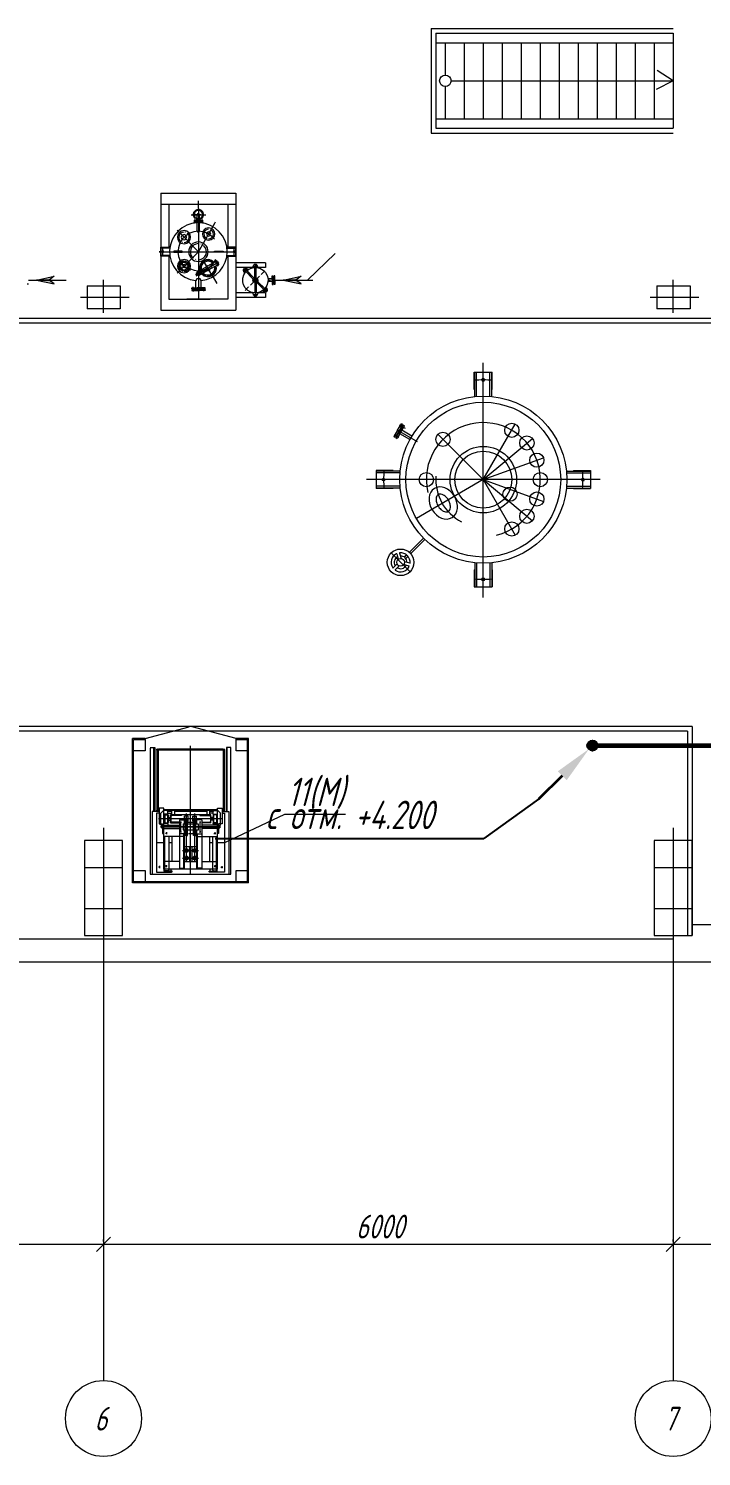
# Model space of a CAD drawing. Header units: millimetres. Extents: x 1337 to 8186, y 1899 to 5236.
# Drawn here: x 3874.8 to 3945.7, y 2524 to 2674.4 of the extents above; entities that cross this region are included whole.
import ezdxf

# ---------------------------------------------------------------- set-up
doc = ezdxf.new("R2010")
doc.units = ezdxf.units.MM
for name, color, linetype, lineweight in [('Линия связи (Вновь)', 3, 'Continuous', 60), ('Строительный', 251, 'Continuous', 13), ('Текст', 2, 'Continuous', 25), ('Элемент эл. схем', 7, 'Continuous', 35)]:
    doc.layers.add(name, color=color, linetype=linetype, lineweight=lineweight)
doc.styles.add('Simplex', font='simplex.shx', dxfattribs={"width": 0.7, "oblique": 15})

# ---------------------------------------------------------------- blocks, each defined once
blk = doc.blocks.new('A$C049F4C0A')
at = {"layer": 'Строительный', "ltscale": 100}
h = blk.add_hatch(color=256, dxfattribs=at)
h.paths.add_polyline_path([(174.44, 218.89), (175, 219.3), (173.11, 218.88)])
h.paths.add_polyline_path([(173.11, 218.88), (175, 218.47), (174.44, 218.87)])
h = blk.add_hatch(color=256, dxfattribs=at)
h.paths.add_polyline_path([(200.44, 218.89), (201, 219.3), (199.11, 218.88)])
h.paths.add_polyline_path([(199.11, 218.88), (201, 218.47), (200.44, 218.87)])
for p, q in [((214.68, 245.37), (214.68, 234.37)), ((214.68, 245.37), (240.18, 245.37)), ((215.18, 244.87), (215.18, 234.87)), ((215.18, 244.87), (240.18, 244.87)), ((215.18, 243.87), (240.18, 243.87)), ((216.18, 243.87), (216.18, 240.47)), ((218.18, 243.87), (218.18, 235.87)), ((220.18, 243.87), (220.18, 235.87)), ((222.18, 243.87), (222.18, 235.87)), ((224.18, 243.87), (224.18, 235.87)), ((226.18, 243.87), (226.18, 235.87)), ((228.18, 243.87), (228.18, 235.87)), ((230.18, 243.87), (230.18, 235.87)), ((232.18, 243.87), (232.18, 235.87)), ((234.18, 243.87), (234.18, 235.87)), ((236.18, 243.87), (236.18, 235.87)), ((238.18, 243.87), (238.18, 235.87)), ((240.18, 244.87), (240.18, 234.87)), ((240.18, 239.87), (238.49, 240.95)), ((216.18, 239.27), (216.18, 235.87)), ((216.78, 239.87), (240.18, 239.87)), ((240.18, 239.87), (238.4, 238.95)), ((215.18, 235.87), (240.18, 235.87)), ((215.18, 234.87), (240.18, 234.87)), ((214.68, 234.37), (240.18, 234.37)), ((186.23, 228.02), (186.23, 215.72)), ((186.23, 228.02), (194.13, 228.02)), ((190.18, 226.42), (190.18, 227.24)), ((194.13, 228.02), (194.13, 215.72)), ((186.23, 226.87), (194.13, 226.87)), ((187.07, 226.87), (187.07, 222.35)), ((189.41, 225.77), (190.97, 225.77)), ((190.43, 225.77), (189.54, 225.77)), ((190.05, 225.19), (190.05, 225.77)), ((190.18, 226.42), (190.18, 216.87)), ((190.3, 225.19), (190.3, 225.77)), ((193.28, 226.87), (193.28, 222.35)), ((187.92, 224.13), (190.18, 221.87)), ((190.63, 225.19), (189.73, 225.19)), ((189.73, 225.19), (189.73, 225.09)), ((189.73, 225.09), (190.63, 225.09)), ((189.73, 224.93), (189.73, 225.03)), ((189.73, 225.03), (190.63, 225.03)), ((190.63, 224.93), (189.73, 224.93)), ((190.05, 225.4), (189.77, 225.4)), ((189.91, 225.09), (189.93, 225.07)), ((189.91, 225.03), (189.93, 225.05)), ((190.43, 225.07), (189.93, 225.07)), ((189.93, 225.07), (189.93, 225.05)), ((190.43, 225.05), (189.93, 225.05)), ((190.05, 225.21), (190.05, 225.19)), ((190.05, 225.19), (190.05, 225.2)), ((190.3, 225.19), (190.05, 225.19)), ((190.05, 224.06), (190.05, 224.93)), ((190.3, 224.93), (190.05, 224.93)), ((190.18, 225.22), (190.18, 225.4)), ((190.18, 221.87), (191.9, 224.86)), ((190.3, 225.4), (190.58, 225.4)), ((190.3, 225.21), (190.3, 225.19)), ((190.3, 225.19), (190.3, 225.2)), ((190.3, 224.06), (190.3, 224.93)), ((190.45, 225.09), (190.43, 225.07)), ((190.43, 225.07), (190.43, 225.05)), ((190.45, 225.03), (190.43, 225.05)), ((190.63, 225.09), (190.63, 225.19)), ((190.63, 225.03), (190.63, 224.93)), ((191.25, 224.23), (191.25, 224.23)), ((191.43, 224.2), (191.4, 224.21)), ((191.9, 224.86), (191.99, 225.01)), ((188.46, 222.87), (188.49, 222.87)), ((188.66, 223.94), (188.66, 223.94)), ((188.85, 223.91), (188.82, 223.91)), ((190.18, 223.57), (190.18, 223.53)), ((190.18, 222.72), (190.18, 222.72)), ((190.48, 222.66), (190.43, 222.68)), ((191.07, 223.27), (191.1, 223.26)), ((186.43, 221.87), (186.03, 221.87)), ((186.03, 221.87), (194.13, 221.87)), ((186.23, 221.39), (186.23, 222.35)), ((186.23, 222.35), (187.17, 222.35)), ((187.17, 222.3), (186.23, 222.3)), ((187.16, 222.26), (186.23, 222.26)), ((187.16, 221.48), (186.23, 221.48)), ((187.17, 221.44), (186.23, 221.44)), ((187.17, 221.39), (186.23, 221.39)), ((186.43, 221.39), (186.43, 222.26)), ((187.07, 221.39), (187.07, 216.87)), ((188.48, 221.91), (187.58, 221.91)), ((187.58, 221.91), (187.58, 221.83)), ((187.58, 221.83), (188.48, 221.83)), ((190.18, 221.87), (187.92, 219.61)), ((188.48, 221.83), (188.48, 221.91)), ((189.88, 221.08), (189.92, 221.06)), ((191.88, 221.91), (192.78, 221.91)), ((191.88, 221.83), (191.88, 221.91)), ((192.78, 221.83), (191.88, 221.83)), ((192.78, 221.91), (192.78, 221.83)), ((194.13, 222.35), (193.18, 222.35)), ((193.62, 221.39), (193.18, 221.39)), ((193.18, 221.39), (194.13, 221.39)), ((193.19, 222.3), (194.13, 222.3)), ((193.19, 222.26), (194.13, 222.26)), ((193.19, 221.48), (194.13, 221.48)), ((193.19, 221.44), (194.13, 221.44)), ((193.28, 221.39), (193.28, 216.87)), ((193.93, 221.48), (193.93, 222.26)), ((194.13, 221.39), (194.13, 222.35)), ((194.13, 221.39), (194.13, 221.78)), ((201.68, 218.87), (204.57, 221.68)), ((188.46, 219.83), (188.49, 219.83)), ((188.66, 220.9), (188.66, 220.9)), ((188.85, 220.87), (188.82, 220.87)), ((189.9, 219.4), (192.32, 220.8)), ((189.96, 219.49), (190.13, 219.59)), ((190.13, 219.59), (189.96, 219.49)), ((191.41, 220.5), (189.99, 219.69)), ((190.05, 219.59), (189.99, 219.69)), ((190.05, 219.59), (190.13, 219.64)), ((190.39, 219.4), (190.13, 219.85)), ((191.61, 220.16), (190.19, 219.34)), ((190.35, 219.72), (191.06, 220.13)), ((190.71, 219.93), (190.35, 219.72)), ((190.4, 219.64), (191.11, 220.04)), ((191.72, 219.2), (190.69, 220.98)), ((191.17, 220.39), (190.96, 220.27)), ((190.96, 220.27), (190.97, 220.25)), ((190.97, 220.32), (191.12, 220.41)), ((190.97, 220.3), (191.14, 220.41)), ((191.03, 220.34), (190.97, 220.3)), ((190.97, 220.32), (190.97, 220.3)), ((190.97, 220.3), (190.98, 220.28)), ((191.06, 220.19), (191.05, 220.18)), ((191.05, 220.18), (191.05, 220.16)), ((191.05, 220.16), (191.05, 220.15)), ((191.05, 220.15), (191.12, 220.03)), ((191.08, 220.19), (191.06, 220.19)), ((191.1, 220.19), (191.08, 220.19)), ((191.11, 220.18), (191.1, 220.19)), ((191.11, 220.18), (191.17, 220.06)), ((191.17, 220.06), (191.11, 220.18)), ((191.12, 220.41), (191.14, 220.41)), ((191.12, 220.03), (191.13, 220.02)), ((191.13, 220.02), (191.15, 220.01)), ((191.14, 220.41), (191.15, 220.38)), ((191.15, 220.01), (191.16, 220.02)), ((191.16, 220.02), (191.17, 220.03)), ((191.17, 220.39), (191.19, 220.37)), ((191.18, 220.04), (191.17, 220.06)), ((191.17, 220.03), (191.18, 220.04)), ((191.18, 219.88), (191.17, 219.9)), ((191.39, 220.01), (191.18, 219.88)), ((191.18, 219.88), (191.4, 220)), ((191.25, 219.91), (191.18, 219.88)), ((191.18, 219.88), (191.18, 219.88)), ((191.26, 219.86), (191.23, 219.9)), ((191.26, 219.86), (191.38, 219.93)), ((191.27, 219.86), (191.26, 219.86)), ((191.32, 219.94), (191.27, 219.92)), ((191.27, 219.9), (191.34, 219.94)), ((191.27, 219.92), (191.27, 219.91)), ((191.27, 219.86), (191.37, 219.92)), ((191.27, 219.91), (191.27, 219.9)), ((191.27, 219.9), (191.27, 219.9)), ((191.27, 219.9), (191.28, 219.9)), ((191.28, 219.9), (191.33, 219.93)), ((191.33, 219.95), (191.32, 219.94)), ((191.33, 219.94), (191.33, 219.95)), ((191.33, 219.93), (191.33, 219.94)), ((191.33, 219.93), (191.33, 219.93)), ((191.35, 219.97), (191.38, 219.93)), ((191.36, 220.47), (192.12, 220.91)), ((191.38, 219.93), (191.37, 219.92)), ((191.4, 220), (191.38, 220.03)), ((191.56, 220.13), (192.31, 220.56)), ((192.05, 220.93), (191.87, 220.83)), ((192.08, 220.92), (191.87, 220.79)), ((191.87, 220.83), (191.88, 220.84)), ((191.89, 220.8), (191.87, 220.83)), ((191.87, 220.79), (191.88, 220.77)), ((191.88, 220.84), (192.03, 220.93)), ((192.24, 220.39), (191.94, 220.91)), ((192.03, 220.93), (192.05, 220.93)), ((192.18, 220.81), (192.04, 220.73)), ((192.11, 220.61), (192.04, 220.73)), ((192.04, 220.73), (192.12, 220.59)), ((192.05, 220.93), (192.06, 220.9)), ((192.18, 220.79), (192.05, 220.71)), ((192.08, 220.92), (192.09, 220.9)), ((192.09, 220.41), (192.08, 220.43)), ((192.31, 220.53), (192.09, 220.4)), ((192.3, 220.53), (192.09, 220.41)), ((192.09, 220.4), (192.09, 220.41)), ((192.1, 220.62), (192.11, 220.61)), ((192.12, 220.75), (192.11, 220.76)), ((192.25, 220.69), (192.11, 220.61)), ((192.11, 220.6), (192.21, 220.65)), ((192.18, 220.81), (192.12, 220.91)), ((192.26, 220.67), (192.12, 220.59)), ((192.14, 220.77), (192.13, 220.78)), ((192.17, 220.39), (192.14, 220.43)), ((192.17, 220.43), (192.25, 220.47)), ((192.17, 220.39), (192.29, 220.46)), ((192.18, 220.38), (192.17, 220.39)), ((192.25, 220.69), (192.18, 220.79)), ((192.18, 220.64), (192.18, 220.65)), ((192.23, 220.47), (192.18, 220.44)), ((192.18, 220.44), (192.18, 220.44)), ((192.18, 220.44), (192.18, 220.43)), ((192.18, 220.38), (192.28, 220.44)), ((192.18, 220.43), (192.18, 220.42)), ((192.18, 220.42), (192.19, 220.42)), ((192.19, 220.42), (192.24, 220.45)), ((192.21, 220.65), (192.21, 220.64)), ((192.24, 220.47), (192.23, 220.47)), ((192.24, 220.46), (192.24, 220.47)), ((192.24, 220.47), (192.24, 220.47)), ((192.24, 220.45), (192.24, 220.46)), ((192.31, 220.56), (192.26, 220.67)), ((192.26, 220.5), (192.29, 220.46)), ((192.29, 220.46), (192.28, 220.44)), ((192.3, 220.53), (192.29, 220.55)), ((192.29, 220.55), (192.31, 220.53)), ((197.25, 220.71), (194.13, 220.71)), ((197.25, 220.21), (194.13, 220.21)), ((194.95, 219.88), (194.92, 219.85)), ((194.92, 219.85), (195.01, 219.76)), ((194.93, 219.94), (195.02, 220.03)), ((195.02, 219.86), (194.93, 219.94)), ((194.95, 219.92), (194.93, 219.9)), ((194.93, 219.9), (195.06, 219.77)), ((194.94, 219.87), (194.93, 219.89)), ((195.23, 219.82), (194.94, 220.11)), ((194.94, 219.78), (195.08, 219.92)), ((195.05, 220.1), (194.95, 220)), ((194.97, 219.98), (194.95, 220)), ((194.96, 219.84), (195, 219.81)), ((195, 219.67), (194.96, 219.8)), ((195.06, 219.61), (195, 219.67)), ((195.01, 219.76), (195.04, 219.79)), ((195.1, 220.12), (195.02, 220.03)), ((195.02, 219.86), (195.1, 219.77)), ((195.05, 220.1), (195.07, 220.08)), ((195.06, 219.77), (195.08, 219.79)), ((195.19, 220.03), (195.1, 220.12)), ((195.1, 219.77), (195.19, 219.86)), ((195.11, 219.95), (195.11, 219.95)), ((195.13, 220.1), (195.15, 220.11)), ((195.14, 219.98), (195.27, 220.11)), ((195.92, 219.03), (195.14, 219.81)), ((195.15, 220.11), (195.27, 219.99)), ((195.38, 220.04), (195.16, 220.11)), ((195.19, 220.03), (195.28, 219.94)), ((195.28, 219.94), (195.19, 219.86)), ((195.24, 219.91), (196.02, 219.13)), ((195.27, 219.99), (195.26, 219.97)), ((195.33, 219.72), (195.32, 219.72)), ((195.44, 219.99), (195.38, 220.04)), ((195.8, 219.25), (195.42, 219.63)), ((195.91, 220.26), (196.02, 220.47)), ((195.91, 220.39), (196.45, 220.39)), ((195.91, 220.18), (195.91, 220.26)), ((196.07, 220.18), (196.08, 220.19)), ((196.07, 220.17), (196.07, 220.18)), ((196.07, 220.17), (196.07, 220.16)), ((196.07, 220.15), (196.07, 220.16)), ((196.08, 220.13), (196.07, 220.15)), ((196.08, 220.19), (196.09, 220.2)), ((196.09, 220.12), (196.08, 220.13)), ((196.08, 220.13), (196.08, 220.13)), ((196.09, 220.2), (196.09, 220.21)), ((196.09, 220.21), (196.11, 220.21)), ((196.11, 220.12), (196.09, 220.12)), ((196.18, 220.21), (196.11, 220.21)), ((196.11, 219.03), (196.11, 220.12)), ((196.18, 220.12), (196.11, 220.12)), ((196.18, 220.6), (196.18, 220.21)), ((196.18, 220.21), (196.25, 220.21)), ((196.25, 220.12), (196.18, 220.12)), ((196.18, 220.07), (196.18, 220.08)), ((196.18, 219.94), (196.18, 219.4)), ((196.25, 220.21), (196.26, 220.21)), ((196.25, 219.03), (196.25, 220.12)), ((196.26, 220.21), (196.27, 220.2)), ((196.27, 220.2), (196.28, 220.19)), ((196.28, 220.19), (196.28, 220.18)), ((196.28, 220.18), (196.28, 220.17)), ((196.28, 220.17), (196.28, 220.16)), ((196.44, 220.26), (196.33, 220.47)), ((196.44, 220.18), (196.44, 220.26)), ((197.16, 219.85), (196.79, 219.48)), ((197.25, 220.71), (197.25, 220.21)), ((172.15, 218.5), (172.29, 218.5)), ((172.28, 218.87), (176.23, 218.87)), ((173.11, 218.88), (175, 219.3)), ((174.44, 218.89), (173.11, 218.88)), ((173.11, 218.88), (173.12, 218.87)), ((174.44, 218.87), (173.11, 218.88)), ((173.11, 218.88), (175, 218.47)), ((175, 219.3), (174.44, 218.89)), ((175, 219.3), (174.44, 218.89)), ((175, 218.47), (174.44, 218.87)), ((175, 218.47), (174.44, 218.87)), ((178.45, 218.27), (181.95, 218.27)), ((178.45, 218.27), (178.45, 215.87)), ((180.18, 215.43), (180.18, 218.91)), ((181.95, 218.27), (181.95, 215.87)), ((189.48, 217.96), (189.48, 218.06)), ((189.48, 218.06), (190.05, 218.06)), ((189.48, 218.06), (190.29, 218.06)), ((189.63, 217.86), (189.63, 218.17)), ((189.9, 219.52), (189.89, 219.51)), ((189.89, 219.51), (189.89, 219.49)), ((189.89, 219.49), (189.89, 219.48)), ((189.89, 219.48), (189.96, 219.36)), ((189.89, 218.06), (189.89, 218.84)), ((189.92, 219.52), (189.9, 219.52)), ((189.93, 219.52), (189.92, 219.52)), ((189.94, 219.51), (189.93, 219.52)), ((190.01, 219.39), (189.94, 219.51)), ((189.96, 219.36), (189.97, 219.34)), ((189.97, 219.34), (189.99, 219.34)), ((189.99, 219.34), (190, 219.34)), ((190, 219.34), (190.01, 219.36)), ((190.01, 219.4), (190.18, 219.5)), ((190.02, 219.37), (190.01, 219.39)), ((190.01, 219.36), (190.02, 219.37)), ((190.88, 218.06), (190.06, 218.06)), ((190.14, 219.43), (190.22, 219.48)), ((190.19, 219.34), (190.14, 219.43)), ((190.18, 219.05), (190.18, 219.05)), ((190.88, 218.06), (190.3, 218.06)), ((190.46, 218.06), (190.46, 218.84)), ((190.73, 217.71), (190.73, 218.12)), ((190.88, 217.96), (190.88, 218.06)), ((191.72, 219.2), (192.11, 218.53)), ((195.46, 218.16), (195.09, 217.79)), ((195.56, 218.25), (195.56, 218.25)), ((196.03, 218.72), (195.65, 218.35)), ((195.89, 219.15), (195.89, 219.15)), ((195.92, 219.03), (195.92, 219.02)), ((195.92, 219.02), (195.93, 219.02)), ((195.93, 219.02), (195.93, 219.01)), ((196.37, 218.68), (195.99, 219.06)), ((196.03, 219.12), (196.02, 219.13)), ((196.02, 219.13), (196.02, 219.13)), ((196.04, 219.12), (196.03, 219.12)), ((196.04, 219.12), (196.07, 219.12)), ((196.07, 218.7), (196.04, 218.73)), ((196.07, 219.12), (196.11, 219.12)), ((196.11, 218.68), (196.07, 218.7)), ((196.08, 219.12), (196.11, 219.13)), ((196.11, 218.71), (196.11, 217.62)), ((196.13, 218.82), (196.13, 218.82)), ((196.18, 219.27), (196.18, 219.27)), ((196.18, 219.14), (196.18, 218.6)), ((196.18, 218.47), (196.18, 218.47)), ((196.18, 218.33), (196.18, 217.8)), ((196.6, 219.29), (196.22, 218.91)), ((196.25, 219.07), (196.29, 219.04)), ((196.25, 218.71), (196.25, 217.62)), ((196.28, 218.62), (196.25, 218.61)), ((196.28, 218.62), (196.25, 218.62)), ((196.31, 218.62), (196.28, 218.62)), ((196.29, 219.04), (196.32, 219.01)), ((196.31, 218.62), (196.32, 218.62)), ((196.32, 218.62), (196.33, 218.62)), ((196.33, 218.62), (196.34, 218.61)), ((196.34, 218.61), (197.07, 217.88)), ((196.43, 218.73), (196.43, 218.74)), ((196.43, 218.72), (196.43, 218.73)), ((196.44, 218.71), (196.43, 218.72)), ((197.17, 217.98), (196.44, 218.71)), ((196.46, 218.59), (196.46, 218.59)), ((196.93, 218.11), (196.56, 218.49)), ((196.69, 219.39), (196.69, 219.39)), ((197.29, 218.13), (197.35, 218.07)), ((197.35, 218.07), (197.42, 217.85)), ((197.48, 218.87), (197.75, 218.87)), ((197.96, 219.01), (197.51, 219.01)), ((197.96, 218.73), (197.51, 218.73)), ((197.88, 218.87), (197.88, 218.87)), ((197.93, 218.5), (198.07, 218.5)), ((197.95, 219.24), (198.06, 219.24)), ((197.96, 218.87), (197.96, 219.32)), ((197.96, 219.32), (198.05, 219.32)), ((197.96, 218.87), (197.96, 218.42)), ((197.96, 218.42), (198.05, 218.42)), ((198.01, 218.87), (198.28, 218.87)), ((198.05, 219.32), (198.05, 218.87)), ((198.09, 219.17), (198.05, 219.21)), ((198.05, 218.42), (198.05, 218.87)), ((198.09, 218.57), (198.05, 218.53)), ((198.11, 219.17), (198.09, 219.17)), ((198.09, 219.17), (198.09, 218.87)), ((198.09, 218.57), (198.09, 218.87)), ((198.11, 218.57), (198.09, 218.57)), ((198.1, 219.24), (198.1, 219.24)), ((198.14, 219.21), (198.11, 219.17)), ((198.11, 219.17), (198.11, 218.87)), ((198.11, 218.57), (198.11, 218.87)), ((198.14, 218.53), (198.11, 218.57)), ((198.11, 218.5), (198.11, 218.5)), ((198.23, 219.32), (198.14, 219.32)), ((198.14, 219.32), (198.14, 218.87)), ((198.14, 219.24), (198.25, 219.24)), ((198.14, 218.42), (198.14, 218.87)), ((198.23, 218.42), (198.14, 218.42)), ((198.15, 218.5), (198.29, 218.5)), ((198.23, 218.87), (198.23, 219.32)), ((198.23, 218.87), (198.23, 218.42)), ((198.28, 218.87), (202.23, 218.87)), ((199.11, 218.88), (201, 219.3)), ((200.44, 218.89), (199.11, 218.88)), ((199.11, 218.88), (199.12, 218.87)), ((200.44, 218.87), (199.11, 218.88)), ((199.11, 218.88), (201, 218.47)), ((201, 219.3), (200.44, 218.89)), ((201, 219.3), (200.44, 218.89)), ((201, 218.47), (200.44, 218.87)), ((201, 218.47), (200.44, 218.87)), ((238.45, 218.27), (241.95, 218.27)), ((238.45, 218.27), (238.45, 215.87)), ((240.18, 215.43), (240.18, 218.91)), ((241.95, 218.27), (241.95, 215.87)), ((177.76, 217.07), (182.89, 217.07)), ((187.07, 216.87), (191.4, 216.87)), ((193.28, 216.87), (188.96, 216.87)), ((190.18, 217.96), (189.48, 217.96)), ((190.18, 217.88), (189.48, 217.88)), ((189.48, 217.88), (189.48, 217.78)), ((189.48, 217.78), (190.29, 217.78)), ((189.63, 217.98), (189.63, 217.67)), ((189.7, 217.96), (189.73, 217.93)), ((189.7, 217.88), (189.73, 217.91)), ((189.73, 217.91), (189.73, 217.93)), ((190.63, 217.93), (189.73, 217.93)), ((189.73, 217.91), (190.27, 217.91)), ((190.88, 217.78), (190.06, 217.78)), ((190.63, 217.91), (190.08, 217.91)), ((190.18, 217.96), (190.88, 217.96)), ((190.18, 217.88), (190.88, 217.88)), ((190.66, 217.96), (190.63, 217.93)), ((190.63, 217.91), (190.63, 217.93)), ((190.66, 217.88), (190.63, 217.91)), ((190.88, 217.88), (190.88, 217.78)), ((197.25, 217.53), (194.13, 217.53)), ((197.25, 217.03), (194.13, 217.03)), ((195.91, 217.56), (195.91, 217.48)), ((195.91, 217.48), (196.02, 217.27)), ((195.91, 217.35), (196.45, 217.35)), ((196.11, 217.62), (196.18, 217.62)), ((196.18, 217.66), (196.18, 217.66)), ((196.18, 217.62), (196.25, 217.62)), ((196.18, 217.53), (196.18, 217.13)), ((196.18, 217.53), (196.25, 217.53)), ((196.25, 217.62), (196.26, 217.62)), ((196.26, 217.53), (196.25, 217.53)), ((196.26, 217.62), (196.27, 217.61)), ((196.27, 217.54), (196.26, 217.53)), ((196.27, 217.61), (196.28, 217.6)), ((196.28, 217.55), (196.27, 217.54)), ((196.28, 217.6), (196.28, 217.59)), ((196.28, 217.59), (196.28, 217.58)), ((196.28, 217.57), (196.28, 217.58)), ((196.28, 217.57), (196.28, 217.55)), ((196.28, 217.55), (196.28, 217.55)), ((196.45, 217.48), (196.34, 217.27)), ((196.45, 217.56), (196.45, 217.48)), ((196.92, 217.75), (196.97, 217.7)), ((196.97, 217.7), (197.2, 217.63)), ((197.03, 218.02), (197.03, 218.02)), ((197.06, 217.61), (197.44, 217.99)), ((197.07, 217.88), (197.08, 217.87)), ((197.08, 217.87), (197.08, 217.86)), ((197.08, 217.86), (197.08, 217.84)), ((197.09, 217.75), (197.13, 217.91)), ((197.21, 217.64), (197.09, 217.75)), ((197.42, 217.63), (197.12, 217.92)), ((197.13, 217.91), (197.29, 217.95)), ((197.18, 217.97), (197.17, 217.98)), ((197.19, 217.97), (197.18, 217.97)), ((197.21, 217.97), (197.19, 217.97)), ((197.37, 217.68), (197.21, 217.64)), ((197.25, 217.53), (197.25, 217.03)), ((197.29, 217.95), (197.41, 217.84)), ((197.41, 217.84), (197.37, 217.68)), ((237.76, 217.07), (242.89, 217.07)), ((181.95, 215.87), (178.45, 215.87)), ((186.23, 215.72), (194.13, 215.72)), ((241.95, 215.87), (238.45, 215.87)), ((99.68, 214.37), (283.68, 214.37)), ((100.18, 214.87), (284.18, 214.87)), ((219.23, 207.37), (219.23, 209.17)), ((219.23, 209.17), (221.13, 209.17)), ((219.28, 206.62), (219.28, 209.17)), ((219.48, 206.62), (219.48, 209.17)), ((220.18, 185.46), (220.18, 210.16)), ((220.88, 206.62), (220.88, 209.17)), ((221.08, 206.62), (221.08, 209.17)), ((221.13, 207.37), (221.13, 209.17)), ((219.23, 207.37), (219.28, 207.37)), ((221.08, 207.37), (221.13, 207.37)), ((221.08, 207.37), (221.13, 207.37)), ((211.16, 203.08), (210.77, 202.4)), ((211.49, 203.33), (210.91, 202.32)), ((211.6, 203.38), (210.97, 202.29)), ((211.53, 203.31), (211.1, 202.58)), ((211.16, 203.08), (211.55, 203.75)), ((211.16, 203.08), (213.21, 201.89)), ((211.33, 203.64), (211.96, 203.28)), ((211.39, 202.69), (211.89, 203.55)), ((211.49, 203.33), (211.69, 203.67)), ((211.53, 203.31), (211.49, 203.33)), ((211.53, 203.31), (211.56, 203.37)), ((211.69, 203.67), (211.55, 203.75)), ((211.6, 203.38), (211.56, 203.37)), ((211.6, 203.39), (211.75, 203.64)), ((211.6, 203.38), (211.6, 203.39)), ((212.67, 202.46), (211.61, 203.07)), ((211.75, 203.64), (211.89, 203.55)), ((220.18, 197.87), (223.55, 203.71)), ((210.91, 202.32), (210.77, 202.4)), ((210.86, 202.59), (211.28, 202.34)), ((210.97, 202.29), (211.11, 202.21)), ((211.11, 202.54), (211.1, 202.58)), ((211.39, 202.69), (211.11, 202.21)), ((211.14, 202.64), (211.11, 202.66)), ((212.45, 202.08), (211.39, 202.69)), ((220.18, 197.87), (215.4, 202.64)), ((220.18, 197.87), (225.35, 202.21)), ((220.18, 197.87), (226.52, 200.18)), ((210.68, 198.82), (208.88, 198.82)), ((208.88, 198.82), (208.88, 196.92)), ((211.42, 198.77), (208.88, 198.77)), ((211.42, 198.57), (208.88, 198.57)), ((210.68, 198.82), (210.68, 198.77)), ((228.93, 198.77), (231.48, 198.77)), ((228.93, 198.57), (231.48, 198.57)), ((229.68, 198.82), (231.48, 198.82)), ((229.68, 198.82), (229.68, 198.77)), ((231.48, 198.82), (231.48, 196.92)), ((232.48, 197.87), (207.88, 197.87)), ((211.42, 197.17), (208.88, 197.17)), ((220.18, 197.87), (213.13, 193.78)), ((220.18, 197.87), (226.52, 195.56)), ((220.18, 197.87), (225.35, 193.53)), ((220.18, 197.87), (223.55, 192.02)), ((228.93, 197.17), (231.48, 197.17)), ((211.42, 196.97), (208.88, 196.97)), ((210.68, 196.92), (208.88, 196.92)), ((210.68, 196.97), (210.68, 196.92)), ((228.93, 196.97), (231.48, 196.97)), ((229.68, 196.97), (229.68, 196.92)), ((229.68, 196.92), (231.48, 196.92)), ((212.39, 190.22), (213.88, 191.72)), ((212.53, 190.08), (214.03, 191.58)), ((210.48, 190.15), (212.46, 188.17)), ((211.08, 190.05), (211.23, 189.48)), ((211.37, 190.13), (211.52, 189.56)), ((211.87, 189.7), (212.1, 189.94)), ((212.01, 189.56), (212.25, 189.8)), ((210.69, 188.59), (211.1, 189.01)), ((210.9, 188.38), (211.32, 188.8)), ((212.36, 188.77), (211.79, 188.92)), ((212.44, 189.06), (211.87, 189.21)), ((219.23, 188.37), (219.23, 186.57)), ((219.23, 188.37), (219.28, 188.37)), ((219.28, 189.12), (219.28, 186.57)), ((219.48, 189.12), (219.48, 186.57)), ((220.88, 189.12), (220.88, 186.57)), ((221.08, 189.12), (221.08, 186.57)), ((221.13, 188.37), (221.13, 186.57)), ((219.23, 186.57), (221.13, 186.57)), ((242.18, 171.87), (118.18, 171.87)), ((184.55, 170.61), (189.19, 171.85)), ((194.15, 170.61), (189.51, 171.85)), ((242.18, 171.87), (242.18, 149.87)), ((241.68, 171.37), (118.18, 171.37)), ((183.25, 155.41), (183.25, 170.61)), ((184.55, 170.61), (183.25, 170.61)), ((183.35, 155.51), (183.35, 170.51)), ((184.55, 170.51), (183.35, 170.51)), ((183.35, 169.31), (183.35, 170.51)), ((183.35, 170.51), (184.55, 170.51)), ((184.55, 170.51), (184.55, 170.61)), ((184.55, 170.51), (184.55, 169.31)), ((195.45, 170.61), (194.15, 170.61)), ((194.15, 170.51), (194.15, 170.61)), ((195.35, 170.51), (194.15, 170.51)), ((194.15, 169.31), (194.15, 170.51)), ((194.15, 170.51), (195.35, 170.51)), ((195.35, 155.51), (195.35, 170.51)), ((195.35, 170.51), (195.35, 169.31)), ((195.45, 155.41), (195.45, 170.61)), ((241.68, 171.37), (241.68, 149.87)), ((184.55, 169.31), (183.35, 169.31)), ((185.11, 169.66), (185.57, 169.66)), ((185.11, 169.6), (185.11, 156.31)), ((185.48, 162.93), (185.48, 169.66)), ((185.57, 169.66), (185.57, 162.93)), ((185.78, 169.44), (185.78, 163)), ((192.85, 169.44), (185.85, 169.44)), ((185.85, 169.44), (185.85, 163)), ((185.92, 169.44), (185.92, 163)), ((186, 169.51), (192.7, 169.51)), ((192.7, 169.37), (186, 169.37)), ((189.35, 156.31), (189.35, 169.84)), ((192.78, 169.44), (192.78, 163)), ((192.85, 169.44), (192.85, 163)), ((192.92, 169.44), (192.92, 163)), ((193.59, 169.66), (193.13, 169.66)), ((193.13, 169.66), (193.13, 162.93)), ((193.22, 162.93), (193.22, 169.66)), ((193.59, 156.31), (193.59, 169.66)), ((195.35, 169.31), (194.15, 169.31)), ((186.03, 162.93), (185.32, 162.93)), ((185.32, 162.93), (185.32, 156.31)), ((186.03, 162.73), (185.76, 162.73)), ((185.76, 162.73), (185.76, 156.54)), ((186.03, 163.26), (186.03, 161.62)), ((186.52, 163.26), (186.03, 163.26)), ((186.21, 162.73), (186.52, 163.05)), ((186.21, 161.52), (186.21, 162.73)), ((186.52, 156.86), (186.52, 163.26)), ((186.52, 163.12), (192.18, 163.12)), ((186.52, 163.07), (192.18, 163.07)), ((186.85, 163.01), (186.52, 163.01)), ((186.96, 162.63), (186.52, 162.63)), ((186.57, 162.54), (186.63, 162.57)), ((186.57, 162.54), (186.57, 161.75)), ((186.63, 162.57), (186.93, 162.57)), ((186.63, 162.57), (186.63, 161.72)), ((186.96, 162.91), (186.85, 163.01)), ((186.96, 162.59), (186.93, 162.57)), ((186.98, 162.54), (186.93, 162.57)), ((186.93, 162.57), (186.93, 161.72)), ((187.35, 162.91), (186.96, 162.91)), ((186.96, 162.63), (186.96, 162.91)), ((186.96, 162.74), (187.35, 162.74)), ((186.96, 162.63), (186.96, 162.59)), ((186.98, 162.54), (186.98, 161.75)), ((191.47, 162.57), (187.23, 162.57)), ((187.23, 161.74), (187.23, 162.57)), ((187.33, 162.48), (187.26, 162.43)), ((187.26, 162.43), (187.26, 161.86)), ((188.39, 162.5), (187.33, 162.48)), ((187.35, 163.07), (187.35, 162.57)), ((187.65, 163.07), (187.65, 162.57)), ((191.05, 162.91), (187.65, 162.91)), ((188.39, 162.5), (188.41, 162.57)), ((189.1, 162.43), (188.71, 162.43)), ((188.71, 161.9), (188.71, 162.43)), ((188.91, 157.71), (188.91, 162.7)), ((189.1, 161.9), (189.1, 162.43)), ((189.6, 161.9), (189.6, 162.43)), ((189.6, 162.43), (189.99, 162.43)), ((189.79, 157.71), (189.79, 162.7)), ((189.99, 161.9), (189.99, 162.43)), ((190.31, 162.5), (190.29, 162.57)), ((190.31, 162.5), (191.37, 162.48)), ((191.05, 163.07), (191.05, 162.57)), ((191.35, 163.07), (191.35, 162.57)), ((191.74, 162.91), (191.35, 162.91)), ((191.74, 162.74), (191.35, 162.74)), ((191.37, 162.48), (191.44, 162.43)), ((191.44, 162.43), (191.44, 161.86)), ((191.47, 161.74), (191.47, 162.57)), ((191.72, 162.54), (191.77, 162.57)), ((191.72, 162.54), (191.72, 161.75)), ((191.74, 162.91), (191.85, 163.01)), ((191.74, 162.63), (191.74, 162.91)), ((191.74, 162.63), (192.18, 162.63)), ((191.74, 162.63), (191.74, 162.59)), ((191.74, 162.59), (191.77, 162.57)), ((192.07, 162.57), (191.77, 162.57)), ((191.77, 162.57), (191.77, 161.72)), ((191.85, 163.01), (192.18, 163.01)), ((192.13, 162.54), (192.07, 162.57)), ((192.07, 162.57), (192.07, 161.72)), ((192.13, 162.54), (192.13, 161.75)), ((192.18, 156.86), (192.18, 163.26)), ((192.18, 163.26), (192.67, 163.26)), ((192.49, 162.73), (192.18, 163.05)), ((192.49, 161.52), (192.49, 162.73)), ((192.67, 163.26), (192.67, 161.62)), ((192.67, 162.93), (193.38, 162.93)), ((192.67, 162.73), (192.94, 162.73)), ((192.94, 162.73), (192.94, 156.54)), ((199.23, 162.62), (192.94, 159.63)), ((193.38, 162.93), (193.38, 156.31)), ((205.68, 162.62), (199.23, 162.62)), ((180.18, 161.21), (180.18, 103)), ((192.72, 162.15), (185.98, 162.15)), ((186.03, 161.62), (186.41, 161.62)), ((192.51, 161.3), (186.19, 161.3)), ((186.19, 161.3), (192.51, 161.3)), ((186.35, 161.41), (186.21, 161.52)), ((186.28, 161.41), (186.28, 161.19)), ((186.28, 161.41), (186.35, 161.41)), ((186.28, 161.19), (186.35, 161.19)), ((186.41, 161.47), (186.35, 161.47)), ((186.35, 161.47), (186.35, 161.12)), ((186.35, 161.12), (186.41, 161.12)), ((186.41, 161.62), (186.41, 160.59)), ((186.96, 161.66), (186.52, 161.66)), ((186.52, 161.47), (188.18, 161.47)), ((186.52, 161.12), (188.18, 161.12)), ((186.63, 162.36), (186.57, 162.36)), ((186.63, 161.93), (186.57, 161.93)), ((186.57, 161.75), (186.63, 161.72)), ((186.63, 161.72), (186.93, 161.72)), ((186.98, 161.75), (186.93, 161.72)), ((186.96, 161.7), (186.93, 161.72)), ((186.96, 161.66), (186.96, 161.7)), ((186.96, 161.66), (186.96, 161.47)), ((186.98, 162.29), (187.23, 162.29)), ((186.98, 162), (187.23, 162)), ((187.23, 161.74), (188.18, 161.74)), ((187.33, 161.81), (187.26, 161.86)), ((188.18, 161.79), (187.33, 161.81)), ((188.18, 162.06), (188.18, 156.95)), ((188.18, 162.06), (188.7, 162.06)), ((188.26, 161.8), (188.39, 161.8)), ((188.33, 160.71), (188.33, 161.86)), ((188.56, 161.62), (188.56, 160.98)), ((188.56, 161.62), (188.78, 161.62)), ((188.56, 160.98), (188.78, 160.98)), ((188.7, 161.62), (188.7, 162.06)), ((188.7, 160.56), (188.7, 160.98)), ((188.71, 161.9), (188.78, 161.9)), ((188.78, 160.4), (188.78, 162.2)), ((188.81, 162.2), (188.78, 162.2)), ((188.84, 162.1), (188.81, 162.2)), ((188.84, 160.5), (188.84, 162.1)), ((188.84, 162.1), (188.97, 162.1)), ((188.97, 162.1), (189, 162.2)), ((188.97, 160.5), (188.97, 162.1)), ((189, 162.2), (189.03, 162.2)), ((189.03, 160.4), (189.03, 162.2)), ((189.1, 161.9), (189.03, 161.9)), ((189.03, 161.79), (189.67, 161.79)), ((189.03, 161.62), (189.67, 161.62)), ((189.03, 160.98), (189.67, 160.98)), ((189.6, 161.9), (189.67, 161.9)), ((189.67, 160.4), (189.67, 162.2)), ((189.7, 162.2), (189.67, 162.2)), ((189.73, 162.1), (189.7, 162.2)), ((189.73, 160.5), (189.73, 162.1)), ((189.86, 162.1), (189.73, 162.1)), ((189.86, 162.1), (189.88, 162.2)), ((189.86, 160.5), (189.86, 162.1)), ((189.88, 162.2), (189.92, 162.2)), ((189.92, 160.4), (189.92, 162.2)), ((189.99, 161.9), (189.92, 161.9)), ((189.92, 161.62), (190.14, 161.62)), ((189.92, 160.98), (190.17, 160.98)), ((190, 161.62), (190, 162.06)), ((190.52, 162.06), (190, 162.06)), ((190, 160.56), (190, 160.98)), ((190.14, 161.62), (190.14, 160.98)), ((190.44, 161.8), (190.31, 161.8)), ((190.37, 160.69), (190.37, 161.85)), ((190.52, 162.06), (190.52, 156.95)), ((190.52, 161.79), (191.37, 161.81)), ((191.47, 161.74), (190.52, 161.74)), ((192.18, 161.47), (190.52, 161.47)), ((192.18, 161.12), (190.52, 161.12)), ((191.37, 161.81), (191.44, 161.86)), ((191.72, 162.29), (191.47, 162.29)), ((191.72, 162), (191.47, 162)), ((191.72, 161.75), (191.77, 161.72)), ((191.74, 161.7), (191.77, 161.72)), ((191.74, 161.66), (191.74, 161.7)), ((191.74, 161.66), (192.18, 161.66)), ((191.74, 161.66), (191.74, 161.47)), ((192.07, 161.72), (191.77, 161.72)), ((192.07, 162.36), (192.13, 162.36)), ((192.07, 161.93), (192.13, 161.93)), ((192.13, 161.75), (192.07, 161.72)), ((192.67, 161.62), (192.29, 161.62)), ((192.29, 161.62), (192.29, 160.59)), ((192.29, 161.47), (192.35, 161.47)), ((192.35, 161.12), (192.29, 161.12)), ((192.35, 161.41), (192.49, 161.52)), ((192.35, 161.47), (192.35, 161.12)), ((192.42, 161.41), (192.35, 161.41)), ((192.42, 161.19), (192.35, 161.19)), ((192.42, 161.41), (192.42, 161.19)), ((240.18, 161.21), (240.18, 103)), ((182.18, 159.87), (178.18, 159.87)), ((178.18, 159.87), (178.18, 149.87)), ((182.18, 149.87), (182.18, 159.87)), ((186.52, 159.63), (185.76, 159.63)), ((186.41, 160.59), (186.52, 160.59)), ((188.63, 160.29), (186.52, 160.29)), ((186.63, 156.67), (186.63, 160.29)), ((186.89, 160.62), (186.7, 160.62)), ((186.8, 160.73), (186.8, 160.52)), ((187.05, 160.29), (187.05, 156.77)), ((187.37, 159.63), (187.05, 159.63)), ((187.37, 160.29), (187.37, 157.66)), ((188.7, 160.56), (188.18, 160.56)), ((188.26, 160.77), (188.39, 160.77)), ((188.63, 156.95), (188.63, 160.56)), ((188.7, 156.95), (188.7, 160.56)), ((188.81, 160.4), (188.78, 160.4)), ((188.84, 160.5), (188.81, 160.4)), ((188.84, 160.5), (188.97, 160.5)), ((188.97, 160.5), (189, 160.4)), ((189, 160.4), (189.03, 160.4)), ((189.58, 160.56), (189.12, 160.56)), ((189.7, 160.4), (189.67, 160.4)), ((189.73, 160.5), (189.7, 160.4)), ((189.86, 160.5), (189.73, 160.5)), ((189.86, 160.5), (189.88, 160.4)), ((189.88, 160.4), (189.92, 160.4)), ((190, 156.95), (190, 160.56)), ((190, 160.56), (190.52, 160.56)), ((190.07, 156.95), (190.07, 160.56)), ((190.07, 160.29), (192.18, 160.29)), ((190.44, 160.77), (190.31, 160.77)), ((191.33, 160.29), (191.33, 157.66)), ((191.65, 159.63), (191.33, 159.63)), ((191.65, 160.29), (191.65, 156.77)), ((191.81, 160.62), (192, 160.62)), ((191.9, 160.73), (191.9, 160.52)), ((192.07, 156.67), (192.07, 160.29)), ((192.29, 160.59), (192.18, 160.59)), ((192.94, 159.63), (192.18, 159.63)), ((242.18, 159.87), (238.18, 159.87)), ((238.18, 159.87), (238.18, 149.87)), ((242.18, 149.87), (242.18, 159.87)), ((188.5, 158.82), (190.2, 158.82)), ((188.5, 158.02), (190.2, 158.02)), ((188.7, 159.23), (190, 159.23)), ((188.91, 158.99), (188.76, 158.9)), ((188.76, 158.9), (188.76, 158.74)), ((188.76, 158.74), (188.91, 158.66)), ((188.91, 158.19), (188.76, 158.1)), ((188.76, 158.1), (188.76, 157.94)), ((188.76, 157.94), (188.91, 157.86)), ((189.05, 158.9), (188.91, 158.99)), ((188.91, 158.66), (189.05, 158.74)), ((189.05, 158.1), (188.91, 158.19)), ((188.91, 157.86), (189.05, 157.94)), ((189.05, 158.74), (189.05, 158.9)), ((189.05, 157.94), (189.05, 158.1)), ((189.23, 159.23), (189.23, 157.61)), ((189.47, 159.23), (189.47, 157.61)), ((189.79, 158.99), (189.65, 158.9)), ((189.65, 158.9), (189.65, 158.74)), ((189.65, 158.74), (189.8, 158.66)), ((189.79, 158.19), (189.65, 158.1)), ((189.65, 158.1), (189.65, 157.94)), ((189.65, 157.94), (189.8, 157.86)), ((189.94, 158.9), (189.79, 158.99)), ((189.94, 158.1), (189.79, 158.19)), ((189.8, 158.66), (189.94, 158.74)), ((189.8, 157.86), (189.94, 157.94)), ((189.94, 158.74), (189.94, 158.9)), ((189.94, 157.94), (189.94, 158.1)), ((178.18, 157.04), (182.18, 157.04)), ((183.35, 155.51), (183.35, 156.71)), ((183.35, 156.71), (184.55, 156.71)), ((184.55, 156.71), (184.55, 155.51)), ((185.76, 156.54), (187.33, 156.54)), ((186.15, 157.07), (185.96, 157.07)), ((186.16, 157.07), (185.97, 157.07)), ((186.06, 157.19), (186.06, 156.97)), ((186.06, 157.18), (186.06, 156.97)), ((188.18, 157.66), (186.52, 157.66)), ((192.18, 156.86), (186.52, 156.86)), ((186.56, 156.65), (186.56, 156.86)), ((187.4, 156.65), (186.56, 156.65)), ((186.61, 156.58), (186.61, 156.65)), ((187.4, 156.58), (186.61, 156.58)), ((186.95, 156.67), (186.63, 156.67)), ((186.88, 157.16), (186.7, 157.16)), ((186.79, 157.27), (186.79, 157.06)), ((187.05, 156.77), (186.95, 156.67)), ((187.3, 156.65), (187.3, 156.86)), ((187.33, 156.54), (187.4, 156.58)), ((187.4, 156.58), (187.4, 156.65)), ((188.18, 156.95), (188.7, 156.95)), ((190, 157.61), (188.7, 157.61)), ((190.52, 156.95), (190, 156.95)), ((190.52, 157.66), (192.18, 157.66)), ((191.3, 156.58), (191.3, 156.65)), ((191.3, 156.65), (192.14, 156.65)), ((191.37, 156.54), (191.3, 156.58)), ((191.3, 156.58), (192.09, 156.58)), ((192.94, 156.54), (191.37, 156.54)), ((191.4, 156.65), (191.4, 156.86)), ((191.65, 156.77), (191.75, 156.67)), ((191.75, 156.67), (192.07, 156.67)), ((191.82, 157.16), (192, 157.16)), ((191.91, 157.27), (191.91, 157.06)), ((192.09, 156.58), (192.09, 156.65)), ((192.14, 156.65), (192.14, 156.86)), ((192.54, 157.07), (192.73, 157.07)), ((192.64, 157.18), (192.64, 156.97)), ((194.15, 155.51), (194.15, 156.71)), ((194.15, 156.71), (195.35, 156.71)), ((195.35, 156.71), (195.35, 155.51)), ((238.18, 157.04), (242.18, 157.04)), ((195.45, 155.41), (183.25, 155.41)), ((195.35, 155.51), (183.35, 155.51)), ((184.55, 155.51), (183.35, 155.51)), ((185.11, 156.31), (193.59, 156.31)), ((195.35, 155.51), (194.15, 155.51)), ((178.18, 152.69), (182.18, 152.69)), ((238.18, 152.69), (242.18, 152.69)), ((249.88, 150.97), (242.18, 150.97)), ((240.18, 149.47), (120.18, 149.47)), ((178.18, 149.87), (182.18, 149.87)), ((238.18, 149.87), (242.18, 149.87)), ((249.88, 147.07), (80.42, 147.07)), ((180.18, 117.34), (120.18, 117.34)), ((180.93, 118.09), (179.43, 116.59)), ((179.43, 116.59), (180.93, 118.09)), ((180.18, 117.64), (180.18, 117.84)), ((180.18, 117.64), (180.18, 117.84)), ((240.18, 117.34), (180.18, 117.34)), ((240.93, 118.09), (239.43, 116.59)), ((239.43, 116.59), (240.93, 118.09)), ((240.18, 117.64), (240.18, 117.84)), ((240.18, 117.64), (240.18, 117.84)), ((300.18, 117.34), (240.18, 117.34))]:
    blk.add_line(p, q, dxfattribs=at)
for centre, radius in [((216.18, 239.87), 0.6), ((220.18, 197.87), 8.8), ((220.18, 197.87), 8.15), ((223.18, 203.07), 0.75), ((215.93, 202.11), 0.75), ((224.77, 201.73), 0.75), ((220.18, 197.87), 3.5), ((220.18, 197.87), 3), ((225.82, 199.92), 0.75), ((214.18, 197.87), 0.75), ((226.18, 197.87), 0.75), ((223, 196.34), 0.75), ((225.82, 195.82), 0.75), ((224.77, 194.01), 0.75), ((223.18, 192.67), 0.75), ((211.47, 189.16), 1.4), ((211.47, 189.16), 0.4), ((185.85, 169.44), 0.0701), ((186, 169.44), 0.0701), ((192.7, 169.44), 0.0701), ((192.85, 169.44), 0.0701), ((185.85, 163), 0.0701), ((192.85, 163), 0.0701), ((188.91, 162.15), 0.0439), ((189.79, 162.15), 0.0439), ((188.91, 158.82), 0.201), ((188.91, 158.02), 0.201), ((188.91, 158.82), 0.0936), ((188.91, 158.02), 0.0936), ((189.79, 158.82), 0.201), ((189.79, 158.02), 0.201), ((189.79, 158.82), 0.0936), ((189.79, 158.02), 0.0936), ((180.18, 99), 4), ((240.18, 99), 4)]:
    blk.add_circle(centre, radius, dxfattribs=at)
for centre, radius, start, end in [((220.18, 197.87), 10.5, 84.809, 95.191), ((220.18, 197.87), 6, 283.3675, 193.2426), ((220.18, 197.87), 10.5, 174.809, 185.191), ((220.18, 197.87), 10.5, 354.809, 5.191), ((220.18, 197.87), 5, 176.0279, 242.5418), ((211.47, 189.16), 1, 115.3399, 214.6601), ((211.47, 189.16), 0.673, 117.8696, 212.1304), ((211.05, 190.04), 0.025, 15, 115.3399), ((211.39, 190.14), 0.025, 94.6601, 195), ((211.47, 189.16), 1, 355.3399, 94.6601), ((211.47, 189.16), 0.673, 357.8696, 92.1304), ((210.67, 188.61), 0.025, 214.6601, 315), ((210.92, 188.36), 0.025, 135, 235.3399), ((211.47, 189.16), 1, 235.3399, 334.6601), ((211.47, 189.16), 0.673, 237.8696, 332.1304), ((212.35, 188.75), 0.025, 334.6601, 75), ((212.44, 189.08), 0.025, 255, 355.3399), ((220.18, 197.87), 10.5, 264.809, 275.191)]:
    blk.add_arc(centre, radius, start, end, dxfattribs=at)
at = {"layer": 'Строительный', "ltscale": 100, "extrusion": (0, 0, -1)}
blk.add_ellipse((215.96, 195.41), major_axis=(0.93, -1.53), ratio=0.771003, dxfattribs=at)
at = {"layer": 'Строительный', "ltscale": 100}
for points in [[(190.18, 226.32), (189.69, 226.31), (189.45, 225.76), (189.77, 225.4)], [(190.18, 226.22), (189.58, 226.19), (189.58, 225.35), (190.18, 225.32)], [(190.3, 225.77), (190.29, 225.94), (190.06, 225.94), (190.05, 225.77)], [(190.58, 225.4), (190.9, 225.76), (190.66, 226.31), (190.18, 226.32)], [(190.18, 225.32), (190.77, 225.35), (190.77, 226.19), (190.18, 226.22)], [(190.05, 224.91), (188.48, 224.84), (187.22, 223.6), (187.14, 222.03)], [(188.66, 224.09), (187.73, 224.05), (187.73, 222.73), (188.66, 222.69)], [(191.87, 223.19), (191.01, 224.29), (189.35, 224.3), (188.48, 223.19)], [(188.66, 222.69), (189.58, 222.73), (189.58, 224.05), (188.66, 224.09)], [(190.05, 224.06), (190.07, 223.91), (190.28, 223.91), (190.3, 224.06)], [(193.22, 221.87), (193.22, 223.5), (191.93, 224.84), (190.3, 224.91)], [(191.25, 224.38), (190.39, 224.34), (190.39, 223.12), (191.25, 223.08)], [(191.25, 224.23), (190.78, 224.23), (190.57, 223.64), (190.94, 223.34)], [(191.25, 223.08), (192.11, 223.12), (192.11, 224.34), (191.25, 224.38)], [(191.25, 223.23), (191.73, 223.24), (191.93, 223.82), (191.56, 224.12)], [(188.48, 223.19), (187.62, 222.09), (188.02, 220.48), (189.3, 219.91)], [(188.66, 223.94), (188.14, 223.93), (187.91, 223.29), (188.32, 222.96)], [(188.66, 223.68), (188.28, 223.66), (188.28, 223.12), (188.66, 223.11)], [(188.66, 222.84), (189.18, 222.85), (189.41, 223.49), (189, 223.82)], [(188.66, 223.11), (189.03, 223.12), (189.03, 223.66), (188.66, 223.68)], [(190.18, 222.72), (189.37, 222.71), (189.02, 221.72), (189.65, 221.2)], [(190.18, 222.9), (189.61, 222.89), (189.15, 222.44), (189.15, 221.87)], [(191.2, 221.87), (191.2, 222.44), (190.75, 222.89), (190.18, 222.9)], [(191.25, 223.96), (190.95, 223.94), (190.96, 223.52), (191.25, 223.51)], [(191.25, 223.51), (191.55, 223.52), (191.55, 223.94), (191.25, 223.96)], [(186.43, 221.96), (186.31, 221.95), (186.31, 221.79), (186.43, 221.78)], [(186.43, 221.78), (186.55, 221.79), (186.55, 221.95), (186.43, 221.96)], [(187.14, 222.03), (187.06, 220.4), (188.26, 219), (189.89, 218.84)], [(188.66, 221.05), (187.73, 221.01), (187.73, 219.69), (188.66, 219.65)], [(188.66, 219.65), (189.58, 219.69), (189.58, 221.01), (188.66, 221.05)], [(189.15, 221.87), (189.15, 221.3), (189.61, 220.85), (190.18, 220.84)], [(189.33, 220.06), (190.35, 219.58), (191.56, 220.04), (192.01, 221.07)], [(191.84, 220.75), (191.16, 221.44), (190.05, 220.79), (190.32, 219.87)], [(191.8, 220.73), (191.16, 221.38), (190.11, 220.77), (190.35, 219.89)], [(191.79, 220.73), (191.16, 221.36), (190.13, 220.76), (190.36, 219.9)], [(190.18, 221.02), (190.99, 221.03), (191.33, 222.02), (190.7, 222.54)], [(190.18, 220.84), (190.75, 220.85), (191.2, 221.3), (191.2, 221.87)], [(191.68, 220.66), (191.14, 221.16), (190.31, 220.68), (190.47, 219.96)], [(190.46, 218.84), (192.03, 218.99), (193.21, 220.3), (193.22, 221.87)], [(193.93, 221.96), (193.81, 221.95), (193.81, 221.79), (193.93, 221.78)], [(193.93, 221.78), (194.05, 221.79), (194.05, 221.95), (193.93, 221.96)], [(188.66, 220.9), (188.14, 220.9), (187.91, 220.24), (188.32, 219.92)], [(188.66, 220.85), (187.99, 220.82), (187.99, 219.88), (188.66, 219.85)], [(188.66, 220.73), (188.16, 220.7), (188.16, 220), (188.66, 219.97)], [(188.66, 220.51), (188.44, 220.5), (188.44, 220.2), (188.66, 220.19)], [(188.66, 219.85), (189.32, 219.88), (189.32, 220.81), (188.66, 220.85)], [(188.66, 219.8), (189.18, 219.81), (189.41, 220.45), (189, 220.78)], [(188.66, 219.97), (189.15, 220), (189.15, 220.7), (188.66, 220.73)], [(188.66, 220.19), (188.87, 220.2), (188.87, 220.5), (188.66, 220.51)], [(190.27, 219.75), (190.08, 219.74), (190.08, 219.48), (190.27, 219.47)], [(190.27, 219.47), (190.45, 219.48), (190.45, 219.74), (190.27, 219.75)], [(190.52, 219.53), (191.18, 218.84), (192.3, 219.48), (192.04, 220.4)], [(190.55, 219.54), (191.19, 218.89), (192.25, 219.5), (192, 220.39)], [(190.56, 219.55), (191.19, 218.92), (192.22, 219.51), (191.99, 220.38)], [(190.67, 219.62), (191.21, 219.12), (192.04, 219.6), (191.88, 220.31)], [(192.04, 220.72), (192.04, 220.72), (192.14, 220.77), (192.14, 220.77)], [(192.14, 220.77), (192.14, 220.77), (192.04, 220.72), (192.04, 220.72)], [(196.09, 217.53), (194.97, 217.62), (194.44, 218.92), (195.18, 219.77)], [(194.93, 219.89), (194.89, 220.03), (195.02, 220.16), (195.16, 220.11)], [(194.99, 219.81), (194.98, 219.79), (194.95, 219.82), (194.97, 219.83)], [(194.97, 219.83), (194.99, 219.85), (195.01, 219.83), (194.99, 219.81)], [(195.28, 219.87), (195.5, 220.07), (195.8, 220.19), (196.09, 220.21)], [(196.02, 220.47), (196.09, 220.6), (196.27, 220.6), (196.33, 220.47)], [(196.21, 220.36), (196.17, 220.32), (196.1, 220.38), (196.15, 220.42)], [(196.15, 220.42), (196.19, 220.46), (196.25, 220.4), (196.21, 220.36)], [(196.28, 220.16), (196.28, 220.14), (196.27, 220.12), (196.25, 220.12)], [(196.26, 220.21), (197.38, 220.12), (197.92, 218.82), (197.17, 217.97)], [(190.46, 218.84), (190.36, 219.12), (189.99, 219.12), (189.89, 218.84)], [(196.11, 218.61), (195.95, 218.65), (195.87, 218.82), (195.93, 218.97)], [(196.3, 218.74), (196.13, 218.58), (195.89, 218.82), (196.05, 219)], [(196.04, 218.73), (195.96, 218.81), (195.93, 218.9), (195.93, 219.01)], [(196.28, 218.77), (196.14, 218.64), (195.95, 218.83), (196.08, 218.97)], [(196.05, 219), (196.23, 219.16), (196.46, 218.92), (196.3, 218.74)], [(196.08, 218.97), (196.22, 219.1), (196.41, 218.91), (196.28, 218.77)], [(196.25, 219.13), (196.4, 219.09), (196.48, 218.92), (196.43, 218.78)], [(196.32, 219.01), (196.39, 218.94), (196.43, 218.83), (196.43, 218.74)], [(196.34, 217.27), (196.27, 217.14), (196.09, 217.14), (196.02, 217.27)], [(196.18, 217.53), (196.13, 217.53), (196.06, 217.51), (196.07, 217.58)], [(196.07, 217.58), (196.07, 217.61), (196.08, 217.62), (196.11, 217.62)], [(196.21, 217.32), (196.17, 217.28), (196.11, 217.34), (196.15, 217.38)], [(196.15, 217.38), (196.19, 217.42), (196.25, 217.36), (196.21, 217.32)], [(197.07, 217.87), (196.85, 217.67), (196.57, 217.55), (196.26, 217.53)], [(197.39, 217.68), (197.26, 217.54), (197.03, 217.66), (197.08, 217.84)], [(197.31, 217.73), (197.23, 217.65), (197.11, 217.77), (197.19, 217.86)], [(197.19, 217.86), (197.27, 217.94), (197.4, 217.82), (197.31, 217.73)], [(197.21, 217.97), (197.38, 218.01), (197.5, 217.81), (197.39, 217.68)], [(220.31, 208.37), (220.3, 208.57), (220.04, 208.55), (220.03, 208.37)], [(220.03, 208.37), (220.04, 208.18), (220.3, 208.17), (220.31, 208.37)], [(209.68, 197.73), (209.48, 197.74), (209.49, 198), (209.68, 198.01)], [(209.68, 198.01), (209.86, 198), (209.87, 197.74), (209.68, 197.73)], [(230.68, 198.01), (230.49, 198), (230.48, 197.74), (230.68, 197.73)], [(230.68, 197.73), (230.87, 197.74), (230.86, 198), (230.68, 198.01)], [(220.03, 187.37), (220.04, 187.55), (220.3, 187.57), (220.31, 187.37)], [(220.31, 187.37), (220.3, 187.17), (220.04, 187.18), (220.03, 187.37)]]:
    blk.add_open_spline(points, degree=3, dxfattribs=at)
blk.add_open_spline([(216.5, 194.52), (216.47, 194.5), (216.43, 194.48), (216.33, 194.46), (216.27, 194.46), (216.13, 194.49), (216.05, 194.51), (215.88, 194.6), (215.79, 194.65), (215.59, 194.84), (215.47, 194.98), (215.3, 195.29), (215.24, 195.46), (215.19, 195.77), (215.2, 195.91), (215.25, 196.1), (215.29, 196.16), (215.36, 196.26), (215.39, 196.29), (215.48, 196.33), (215.53, 196.34), (215.67, 196.35), (215.75, 196.34), (215.94, 196.27), (216.05, 196.21), (216.25, 196.05), (216.35, 195.95), (216.51, 195.72), (216.58, 195.6), (216.68, 195.34), (216.7, 195.21), (216.72, 194.97), (216.71, 194.87), (216.66, 194.7), (216.62, 194.64), (216.56, 194.56), (216.53, 194.54), (216.5, 194.52)], degree=3, knots=[0, 0, 0, 0, 0.296333, 0.296333, 0.592666, 0.592666, 0.888999, 0.888999, 1.185332, 1.185332, 1.62448, 1.62448, 2.063629, 2.063629, 2.502777, 2.502777, 2.853977, 2.853977, 3.205176, 3.205176, 3.556375, 3.556375, 3.907575, 3.907575, 4.258774, 4.258774, 4.609973, 4.609973, 4.961173, 4.961173, 5.312372, 5.312372, 5.663572, 5.663572, 6.014771, 6.014771, 6.283185, 6.283185, 6.283185, 6.283185], dxfattribs=at)
at = {"layer": 'Строительный', "ltscale": 100, "style": 'Simplex', "oblique": 15, "width": 0.7}
for s, height, p in [('11(М)', 3, (199.57, 163.48, 3)), ('6000', 2.5, (206.77, 117.96)), ('6', 2.5, (179.24, 97.73)), ('7', 2.5, (239.24, 97.73))]:
    blk.add_text(s, height=height, dxfattribs=at).set_placement(p)

msp = doc.modelspace()

# ---------------------------------------------------------------- hatches: boundary and pattern name
at = {"layer": 'Элемент эл. схем'}
h = msp.add_hatch(color=256, dxfattribs=at)
h.dxf.hatch_style = 1
h.paths.add_polyline_path([(3934.7, 2598.86, 1), (3933.7, 2598.86, 1)])

# ---------------------------------------------------------------- linework, layer by layer
at = {"layer": 'Линия связи (Вновь)'}
msp.add_line((3934.2, 2598.86), (3984.45, 2598.86), dxfattribs=at)
at = {"layer": 'Текст', "ltscale": 100}
for p in [(3928.54, 2593.21), (3894.48, 2589.06)]:
    msp.add_line(p, (3922.78, 2589.06), dxfattribs=at)
at = {"layer": 'Элемент эл. схем'}
msp.add_line((3931.02, 2595.68), (3928.54, 2593.21), dxfattribs=at)
msp.add_circle((3934.2, 2598.86), 0.5, dxfattribs=at)
msp.add_solid([(3931.49, 2595.21), (3930.55, 2596.15), (3933.85, 2598.51)], dxfattribs=at)

# ---------------------------------------------------------------- block references
at = {"layer": 'Линия связи (Вновь)'}
msp.add_blockref('A$C049F4C0A', (3702.53, 2429), dxfattribs=at)

# ---------------------------------------------------------------- texts
at = {"layer": 'Текст', "ltscale": 100, "insert": (3908.63, 2590.06), "char_height": 3, "attachment_point": 8, "style": 'Simplex'}
msp.add_mtext_dynamic_manual_height_columns('с отм. +4.200', width=27.0901, gutter_width=12.5, heights=[0], dxfattribs=at)

doc.saveas('drawing.dxf')
